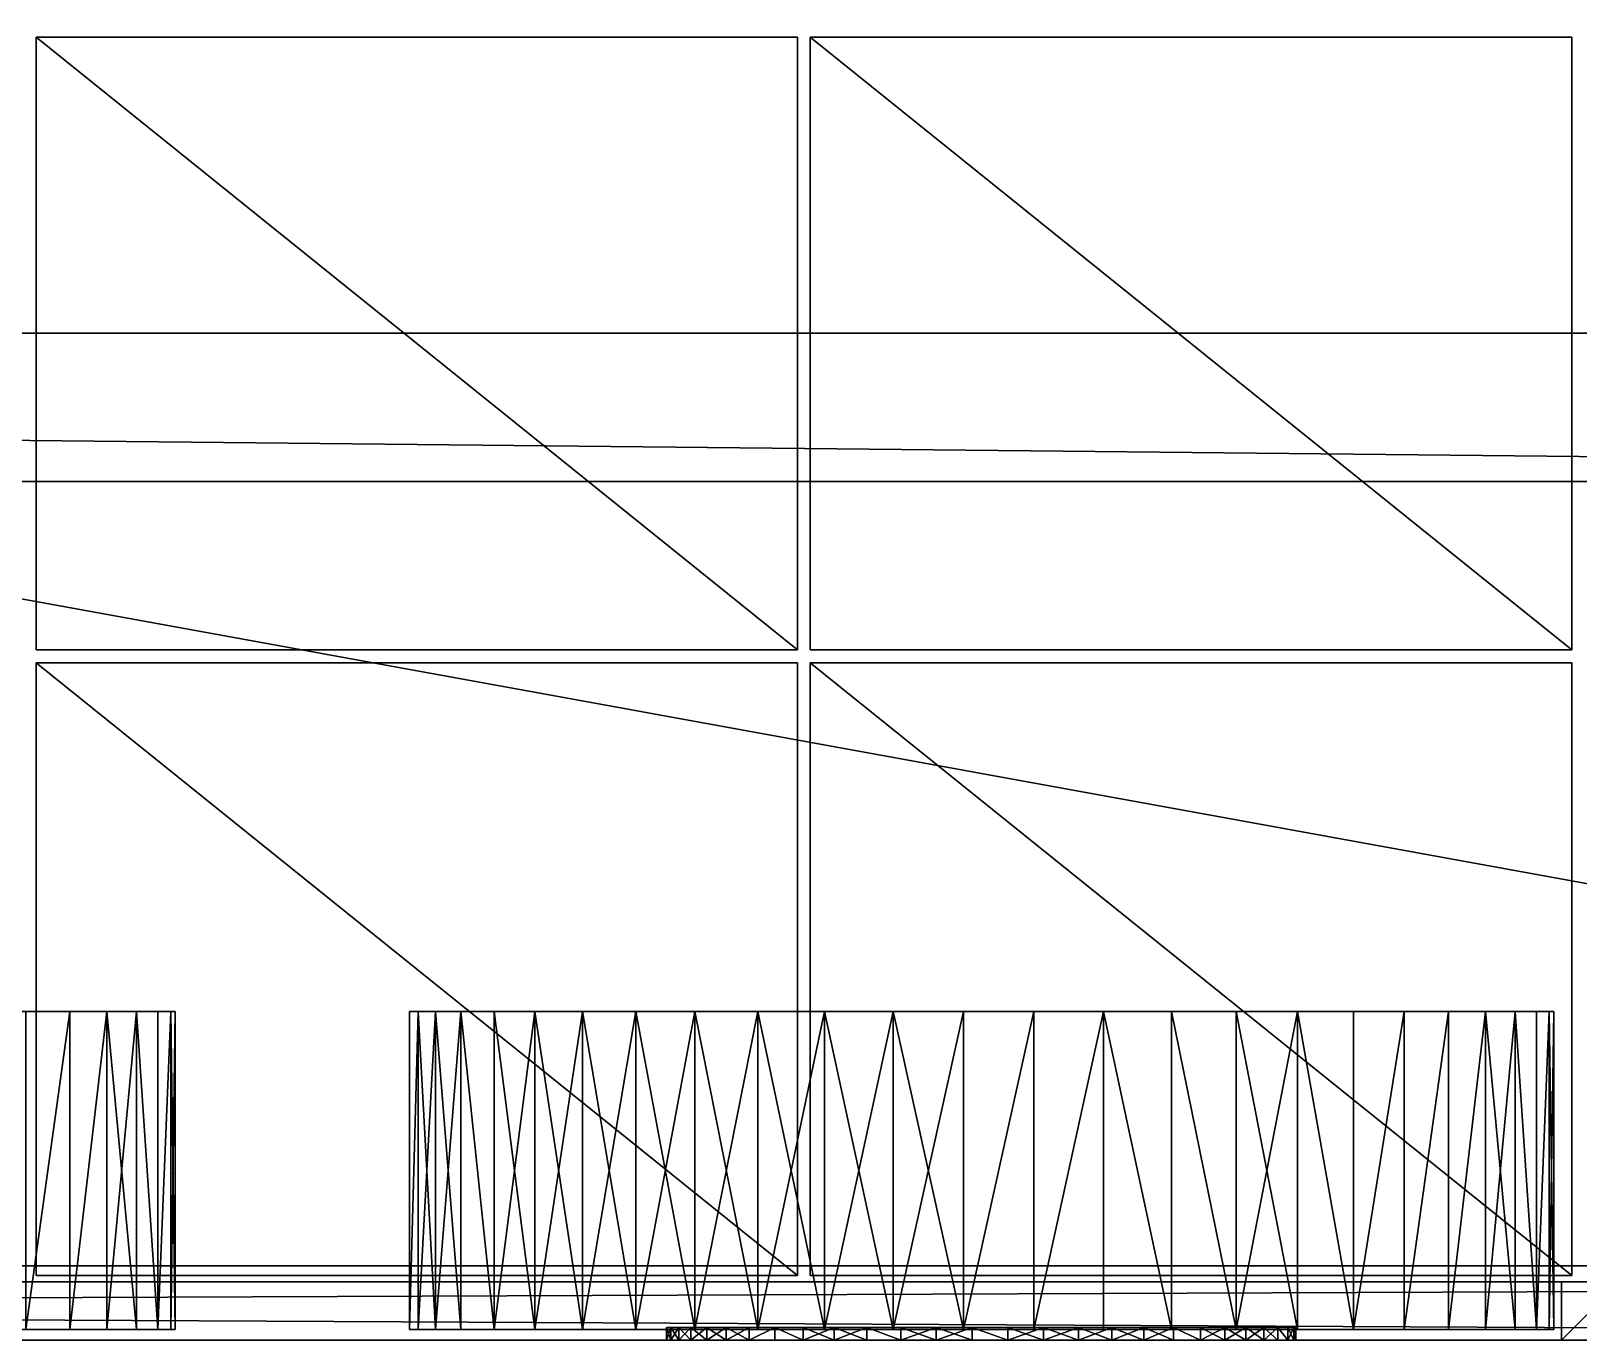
# Model space of a CAD drawing. Header units: millimetres. Extents: x -3100 to 14040, y -1280 to 1295.
# Drawn here: x 10204 to 11663, y -1280 to -45 of the extents above; entities that cross this region are included whole.
import ezdxf

# ---------------------------------------------------------------- set-up
doc = ezdxf.new("R2010")
doc.units = ezdxf.units.MM

msp = doc.modelspace()

# ---------------------------------------------------------------- linework, layer by layer
at = {"layer": 'CAD_75LAB'}
for points in [[(14040, -1280, 1160), (-40, -1280, 1160), (-40, 1280, 1160)], [(14040, 1280, 1160), (14040, -1280, 1160), (-40, 1280, 1160)], [(14040, -1280, 1250), (-40, 1280, 1250), (-40, -1280, 1250)], [(14040, 1280, 1250), (-40, 1280, 1250), (14040, -1280, 1250)], [(10209, -629, 2308), (10209, -51, 1253), (10209, -629, 1253)], [(10209, -629, 2308), (10209, -51, 2308), (10209, -51, 1253)], [(10209, -51, 2308), (10927, -51, 1253), (10209, -51, 1253)], [(10927, -51, 2308), (10927, -51, 1253), (10209, -51, 2308)], [(10927, -629, 1253), (10209, -629, 1253), (10209, -51, 1253)], [(10927, -51, 1253), (10927, -629, 1253), (10209, -51, 1253)], [(10927, -629, 2308), (10209, -51, 2308), (10209, -629, 2308)], [(10927, -51, 2308), (10209, -51, 2308), (10927, -629, 2308)], [(10209, -629, 3369), (10209, -51, 2314), (10209, -629, 2314)], [(10209, -629, 3369), (10209, -51, 3369), (10209, -51, 2314)], [(10209, -51, 3369), (10927, -51, 2314), (10209, -51, 2314)], [(10927, -51, 3369), (10927, -51, 2314), (10209, -51, 3369)], [(10927, -629, 2314), (10209, -629, 2314), (10209, -51, 2314)], [(10927, -51, 2314), (10927, -629, 2314), (10209, -51, 2314)], [(10927, -629, 3369), (10209, -51, 3369), (10209, -629, 3369)], [(10927, -51, 3369), (10209, -51, 3369), (10927, -629, 3369)], [(10927, -629, 2308), (10927, -629, 1253), (10927, -51, 1253)], [(10927, -629, 2308), (10927, -51, 1253), (10927, -51, 2308)], [(10927, -629, 3369), (10927, -629, 2314), (10927, -51, 2314)], [(10927, -629, 3369), (10927, -51, 2314), (10927, -51, 3369)], [(10939, -629, 2308), (10939, -51, 1253), (10939, -629, 1253)], [(10939, -629, 2308), (10939, -51, 2308), (10939, -51, 1253)], [(10939, -51, 2308), (11657, -51, 1253), (10939, -51, 1253)], [(11657, -51, 2308), (11657, -51, 1253), (10939, -51, 2308)], [(11657, -629, 1253), (10939, -629, 1253), (10939, -51, 1253)], [(11657, -51, 1253), (11657, -629, 1253), (10939, -51, 1253)], [(11657, -629, 2308), (10939, -51, 2308), (10939, -629, 2308)], [(11657, -51, 2308), (10939, -51, 2308), (11657, -629, 2308)], [(10939, -629, 3369), (10939, -51, 2314), (10939, -629, 2314)], [(10939, -629, 3369), (10939, -51, 3369), (10939, -51, 2314)], [(10939, -51, 3369), (11657, -51, 2314), (10939, -51, 2314)], [(11657, -51, 3369), (11657, -51, 2314), (10939, -51, 3369)], [(11657, -629, 2314), (10939, -629, 2314), (10939, -51, 2314)], [(11657, -51, 2314), (11657, -629, 2314), (10939, -51, 2314)], [(11657, -629, 3369), (10939, -51, 3369), (10939, -629, 3369)], [(11657, -51, 3369), (10939, -51, 3369), (11657, -629, 3369)], [(11657, -629, 2308), (11657, -629, 1253), (11657, -51, 1253)], [(11657, -629, 2308), (11657, -51, 1253), (11657, -51, 2308)], [(11657, -629, 3369), (11657, -629, 2314), (11657, -51, 2314)], [(11657, -629, 3369), (11657, -51, 2314), (11657, -51, 3369)], [(13960, -330, 1160), (13960, -330, 910), (300, -330, 910)], [(13960, -330, 1160), (300, -330, 910), (300, -330, 1160)], [(13960, -470, 910), (300, -470, 910), (300, -330, 910)], [(13960, -330, 910), (13960, -470, 910), (300, -330, 910)], [(13960, -470, 1160), (300, -330, 1160), (300, -470, 1160)], [(13960, -330, 1160), (300, -330, 1160), (13960, -470, 1160)], [(13960, -470, 1160), (300, -470, 910), (13960, -470, 910)], [(13960, -470, 1160), (300, -470, 1160), (300, -470, 910)], [(10209, -629, 2308), (10209, -629, 1253), (10927, -629, 1253)], [(10927, -629, 2308), (10209, -629, 2308), (10927, -629, 1253)], [(10209, -629, 3369), (10209, -629, 2314), (10927, -629, 2314)], [(10927, -629, 3369), (10209, -629, 3369), (10927, -629, 2314)], [(10209, -1219, 2308), (10209, -641, 1253), (10209, -1219, 1253)], [(10209, -1219, 2308), (10209, -641, 2308), (10209, -641, 1253)], [(10209, -641, 2308), (10927, -641, 1253), (10209, -641, 1253)], [(10927, -641, 2308), (10927, -641, 1253), (10209, -641, 2308)], [(10927, -1219, 1253), (10209, -1219, 1253), (10209, -641, 1253)], [(10927, -641, 1253), (10927, -1219, 1253), (10209, -641, 1253)], [(10927, -1219, 2308), (10209, -641, 2308), (10209, -1219, 2308)], [(10927, -641, 2308), (10209, -641, 2308), (10927, -1219, 2308)], [(10209, -1219, 3369), (10209, -641, 2314), (10209, -1219, 2314)], [(10209, -1219, 3369), (10209, -641, 3369), (10209, -641, 2314)], [(10209, -641, 3369), (10927, -641, 2314), (10209, -641, 2314)], [(10927, -641, 3369), (10927, -641, 2314), (10209, -641, 3369)], [(10927, -1219, 2314), (10209, -1219, 2314), (10209, -641, 2314)], [(10927, -641, 2314), (10927, -1219, 2314), (10209, -641, 2314)], [(10927, -1219, 3369), (10209, -641, 3369), (10209, -1219, 3369)], [(10927, -641, 3369), (10209, -641, 3369), (10927, -1219, 3369)], [(10927, -1219, 2308), (10927, -1219, 1253), (10927, -641, 1253)], [(10927, -1219, 2308), (10927, -641, 1253), (10927, -641, 2308)], [(10927, -1219, 3369), (10927, -1219, 2314), (10927, -641, 2314)], [(10927, -1219, 3369), (10927, -641, 2314), (10927, -641, 3369)], [(10939, -629, 2308), (10939, -629, 1253), (11657, -629, 1253)], [(11657, -629, 2308), (10939, -629, 2308), (11657, -629, 1253)], [(10939, -629, 3369), (10939, -629, 2314), (11657, -629, 2314)], [(11657, -629, 3369), (10939, -629, 3369), (11657, -629, 2314)], [(10939, -1219, 2308), (10939, -641, 1253), (10939, -1219, 1253)], [(10939, -1219, 2308), (10939, -641, 2308), (10939, -641, 1253)], [(10939, -641, 2308), (11657, -641, 1253), (10939, -641, 1253)], [(11657, -641, 2308), (11657, -641, 1253), (10939, -641, 2308)], [(11657, -1219, 1253), (10939, -1219, 1253), (10939, -641, 1253)], [(11657, -641, 1253), (11657, -1219, 1253), (10939, -641, 1253)], [(11657, -1219, 2308), (10939, -641, 2308), (10939, -1219, 2308)], [(11657, -641, 2308), (10939, -641, 2308), (11657, -1219, 2308)], [(10939, -1219, 3369), (10939, -641, 2314), (10939, -1219, 2314)], [(10939, -1219, 3369), (10939, -641, 3369), (10939, -641, 2314)], [(10939, -641, 3369), (11657, -641, 2314), (10939, -641, 2314)], [(11657, -641, 3369), (11657, -641, 2314), (10939, -641, 3369)], [(11657, -1219, 2314), (10939, -1219, 2314), (10939, -641, 2314)], [(11657, -641, 2314), (11657, -1219, 2314), (10939, -641, 2314)], [(11657, -1219, 3369), (10939, -641, 3369), (10939, -1219, 3369)], [(11657, -641, 3369), (10939, -641, 3369), (11657, -1219, 3369)], [(11657, -1219, 2308), (11657, -1219, 1253), (11657, -641, 1253)], [(11657, -1219, 2308), (11657, -641, 1253), (11657, -641, 2308)], [(11657, -1219, 3369), (11657, -1219, 2314), (11657, -641, 2314)], [(11657, -1219, 3369), (11657, -641, 2314), (11657, -641, 3369)], [(10335.91, -970, 606.36), (9424.09, -970, 152.33), (9849.83, -970, 1077.7)], [(10335.91, -970, 606.36), (9849.83, -970, 2.3), (9424.09, -970, 152.33)], [(10335.91, -970, 606.36), (10098.28, -970, 89.85), (9849.83, -970, 2.3)], [(10199.06, -970, 903.8), (10335.91, -970, 606.36), (9849.83, -970, 1077.7)], [(10335.91, -970, 606.36), (10151.33, -970, 129.92), (10098.28, -970, 89.85)], [(10240.75, -970, 228), (10199.06, -970, 176.2), (10151.33, -970, 129.92)], [(10335.91, -970, 606.36), (10240.75, -970, 228), (10151.33, -970, 129.92)], [(10199.06, -1270, 903.8), (10240.75, -1270, 852), (10240.75, -970, 852)], [(10199.06, -1270, 903.8), (10240.75, -970, 852), (10199.06, -970, 903.8)], [(10199.06, -1270, 176.2), (10199.06, -970, 176.2), (10240.75, -970, 228)], [(10240.75, -1270, 228), (10199.06, -1270, 176.2), (10240.75, -970, 228)], [(10199.06, -970, 903.8), (10303.54, -970, 735.07), (10335.91, -970, 606.36)], [(10199.06, -970, 903.8), (10240.75, -970, 852), (10303.54, -970, 735.07)], [(10240.75, -1270, 852), (10275.75, -1270, 795.47), (10275.75, -970, 795.47)], [(10240.75, -1270, 852), (10275.75, -970, 795.47), (10240.75, -970, 852)], [(10240.75, -1270, 228), (10240.75, -970, 228), (10275.75, -970, 284.53)], [(10275.75, -1270, 284.53), (10240.75, -1270, 228), (10275.75, -970, 284.53)], [(10335.91, -970, 606.36), (10275.75, -970, 284.53), (10240.75, -970, 228)], [(10240.75, -970, 852), (10275.75, -970, 795.47), (10303.54, -970, 735.07)], [(10275.75, -1270, 795.47), (10303.54, -1270, 735.07), (10303.54, -970, 735.07)], [(10275.75, -1270, 795.47), (10303.54, -970, 735.07), (10275.75, -970, 795.47)], [(10303.54, -1270, 344.93), (10275.75, -1270, 284.53), (10275.75, -970, 284.53)], [(10303.54, -1270, 344.93), (10275.75, -970, 284.53), (10303.54, -970, 344.93)], [(10323.69, -970, 408.29), (10303.54, -970, 344.93), (10275.75, -970, 284.53)], [(10340, -970, 540), (10323.69, -970, 408.29), (10275.75, -970, 284.53)], [(10335.91, -970, 606.36), (10340, -970, 540), (10275.75, -970, 284.53)], [(10323.69, -1270, 671.71), (10323.69, -970, 671.71), (10303.54, -970, 735.07)], [(10303.54, -1270, 735.07), (10323.69, -1270, 671.71), (10303.54, -970, 735.07)], [(10323.69, -1270, 408.29), (10303.54, -970, 344.93), (10323.69, -970, 408.29)], [(10323.69, -1270, 408.29), (10303.54, -1270, 344.93), (10303.54, -970, 344.93)], [(10303.54, -970, 735.07), (10323.69, -970, 671.71), (10335.91, -970, 606.36)], [(10323.69, -1270, 671.71), (10335.91, -1270, 606.36), (10335.91, -970, 606.36)], [(10323.69, -1270, 671.71), (10335.91, -970, 606.36), (10323.69, -970, 671.71)], [(10323.69, -1270, 408.29), (10323.69, -970, 408.29), (10335.91, -970, 473.64)], [(10335.91, -1270, 473.64), (10323.69, -1270, 408.29), (10335.91, -970, 473.64)], [(10340, -970, 540), (10335.91, -970, 473.64), (10323.69, -970, 408.29)], [(10340, -1270, 540), (10340, -970, 540), (10335.91, -970, 606.36)], [(10335.91, -1270, 606.36), (10340, -1270, 540), (10335.91, -970, 606.36)], [(10335.91, -1270, 473.64), (10335.91, -970, 473.64), (10340, -970, 540)], [(10340, -1270, 540), (10335.91, -1270, 473.64), (10340, -970, 540)], [(10561.02, -1270, 573.24), (10569.19, -1270, 639.22), (10569.19, -970, 639.22)], [(10561.02, -1270, 573.24), (10569.19, -970, 639.22), (10561.02, -970, 573.24)], [(10561.02, -1270, 506.76), (10561.02, -1270, 573.24), (10561.02, -970, 573.24)], [(10561.02, -1270, 506.76), (10561.02, -970, 573.24), (10561.02, -970, 506.76)], [(10561.02, -1270, 506.76), (10561.02, -970, 506.76), (10569.19, -970, 440.78)], [(10569.19, -1270, 440.78), (10561.02, -1270, 506.76), (10569.19, -970, 440.78)], [(10561.02, -970, 506.76), (10585.41, -970, 376.3), (10569.19, -970, 440.78)], [(10561.02, -970, 506.76), (10609.43, -970, 314.3), (10585.41, -970, 376.3)], [(10569.19, -970, 639.22), (10561.02, -970, 506.76), (10561.02, -970, 573.24)], [(10569.19, -970, 639.22), (10609.43, -970, 314.3), (10561.02, -970, 506.76)], [(10569.19, -1270, 639.22), (10585.41, -1270, 703.7), (10585.41, -970, 703.7)], [(10569.19, -1270, 639.22), (10585.41, -970, 703.7), (10569.19, -970, 639.22)], [(10585.41, -1270, 376.3), (10569.19, -1270, 440.78), (10569.19, -970, 440.78)], [(10585.41, -1270, 376.3), (10569.19, -970, 440.78), (10585.41, -970, 376.3)], [(10569.19, -970, 639.22), (10724.09, -970, 152.33), (10609.43, -970, 314.3)], [(10774.58, -970, 970.93), (10569.19, -970, 639.22), (10585.41, -970, 703.7)], [(11149.83, -970, 1077.7), (10569.19, -970, 639.22), (10774.58, -970, 970.93)], [(11149.83, -970, 1077.7), (10724.09, -970, 152.33), (10569.19, -970, 639.22)], [(10585.41, -1270, 703.7), (10609.43, -970, 765.7), (10585.41, -970, 703.7)], [(10585.41, -1270, 703.7), (10609.43, -1270, 765.7), (10609.43, -970, 765.7)], [(10609.43, -1270, 314.3), (10585.41, -1270, 376.3), (10585.41, -970, 376.3)], [(10609.43, -1270, 314.3), (10585.41, -970, 376.3), (10609.43, -970, 314.3)], [(10640.88, -970, 824.27), (10585.41, -970, 703.7), (10609.43, -970, 765.7)], [(10774.58, -970, 970.93), (10585.41, -970, 703.7), (10640.88, -970, 824.27)], [(10640.88, -1270, 824.27), (10640.88, -970, 824.27), (10609.43, -970, 765.7)], [(10609.43, -1270, 765.7), (10640.88, -1270, 824.27), (10609.43, -970, 765.7)], [(10640.88, -1270, 255.73), (10609.43, -1270, 314.3), (10609.43, -970, 314.3)], [(10640.88, -1270, 255.73), (10609.43, -970, 314.3), (10640.88, -970, 255.73)], [(10609.43, -970, 314.3), (10724.09, -970, 152.33), (10640.88, -970, 255.73)], [(10640.88, -1270, 824.27), (10679.3, -970, 878.54), (10640.88, -970, 824.27)], [(10640.88, -1270, 824.27), (10679.3, -1270, 878.54), (10679.3, -970, 878.54)], [(10679.3, -1270, 201.46), (10640.88, -1270, 255.73), (10640.88, -970, 255.73)], [(10679.3, -1270, 201.46), (10640.88, -970, 255.73), (10679.3, -970, 201.46)], [(10640.88, -970, 255.73), (10724.09, -970, 152.33), (10679.3, -970, 201.46)], [(10774.58, -970, 970.93), (10640.88, -970, 824.27), (10679.3, -970, 878.54)], [(10679.3, -1270, 878.54), (10724.09, -970, 927.67), (10679.3, -970, 878.54)], [(10679.3, -1270, 878.54), (10724.09, -1270, 927.67), (10724.09, -970, 927.67)], [(10724.09, -1270, 152.33), (10679.3, -1270, 201.46), (10679.3, -970, 201.46)], [(10724.09, -1270, 152.33), (10679.3, -970, 201.46), (10724.09, -970, 152.33)], [(10774.58, -970, 970.93), (10679.3, -970, 878.54), (10724.09, -970, 927.67)], [(10724.09, -1270, 927.67), (10774.58, -970, 970.93), (10724.09, -970, 927.67)], [(10724.09, -1270, 927.67), (10774.58, -1270, 970.93), (10774.58, -970, 970.93)], [(10774.58, -1270, 109.07), (10724.09, -1270, 152.33), (10724.09, -970, 152.33)], [(10774.58, -1270, 109.07), (10724.09, -970, 152.33), (10774.58, -970, 109.07)], [(10830, -970, 72.35), (10774.58, -970, 109.07), (10724.09, -970, 152.33)], [(10889.52, -970, 42.71), (10830, -970, 72.35), (10724.09, -970, 152.33)], [(11149.83, -970, 2.3), (10889.52, -970, 42.71), (10724.09, -970, 152.33)], [(11635.91, -970, 606.36), (10724.09, -970, 152.33), (11149.83, -970, 1077.7)], [(11635.91, -970, 606.36), (11149.83, -970, 2.3), (10724.09, -970, 152.33)], [(10774.58, -1270, 970.93), (10830, -970, 1007.65), (10774.58, -970, 970.93)], [(10774.58, -1270, 970.93), (10830, -1270, 1007.65), (10830, -970, 1007.65)], [(10830, -1270, 72.35), (10774.58, -1270, 109.07), (10774.58, -970, 109.07)], [(10830, -1270, 72.35), (10774.58, -970, 109.07), (10830, -970, 72.35)], [(11149.83, -970, 1077.7), (10774.58, -970, 970.93), (10830, -970, 1007.65)], [(10830, -1270, 1007.65), (10889.52, -970, 1037.29), (10830, -970, 1007.65)], [(10830, -1270, 1007.65), (10889.52, -1270, 1037.29), (10889.52, -970, 1037.29)], [(10889.52, -1270, 42.71), (10830, -1270, 72.35), (10830, -970, 72.35)], [(10889.52, -1270, 42.71), (10830, -970, 72.35), (10889.52, -970, 42.71)], [(10952.22, -970, 1059.39), (10830, -970, 1007.65), (10889.52, -970, 1037.29)], [(11149.83, -970, 1077.7), (10830, -970, 1007.65), (10952.22, -970, 1059.39)], [(10952.22, -1270, 1059.39), (10952.22, -970, 1059.39), (10889.52, -970, 1037.29)], [(10889.52, -1270, 1037.29), (10952.22, -1270, 1059.39), (10889.52, -970, 1037.29)], [(10889.52, -1270, 42.71), (10889.52, -970, 42.71), (10952.22, -970, 20.61)], [(10952.22, -1270, 20.61), (10889.52, -1270, 42.71), (10952.22, -970, 20.61)], [(11149.83, -970, 2.3), (10952.22, -970, 20.61), (10889.52, -970, 42.71)], [(10952.22, -1270, 1059.39), (11017.17, -970, 1073.61), (10952.22, -970, 1059.39)], [(10952.22, -1270, 1059.39), (11017.17, -1270, 1073.61), (11017.17, -970, 1073.61)], [(11017.17, -1270, 6.39), (10952.22, -1270, 20.61), (10952.22, -970, 20.61)], [(11017.17, -1270, 6.39), (10952.22, -970, 20.61), (11017.17, -970, 6.39)], [(11149.83, -970, 2.3), (11017.17, -970, 6.39), (10952.22, -970, 20.61)], [(11083.37, -970, 1079.74), (10952.22, -970, 1059.39), (11017.17, -970, 1073.61)], [(11149.83, -970, 1077.7), (10952.22, -970, 1059.39), (11083.37, -970, 1079.74)], [(11017.17, -1270, 1073.61), (11083.37, -1270, 1079.74), (11083.37, -970, 1079.74)], [(11017.17, -1270, 1073.61), (11083.37, -970, 1079.74), (11017.17, -970, 1073.61)], [(11083.37, -1270, 0.26), (11017.17, -1270, 6.39), (11017.17, -970, 6.39)], [(11083.37, -1270, 0.26), (11017.17, -970, 6.39), (11083.37, -970, 0.26)], [(11149.83, -970, 2.3), (11083.37, -970, 0.26), (11017.17, -970, 6.39)], [(11083.37, -1270, 1079.74), (11149.83, -1270, 1077.7), (11149.83, -970, 1077.7)], [(11083.37, -1270, 1079.74), (11149.83, -970, 1077.7), (11083.37, -970, 1079.74)], [(11083.37, -1270, 0.26), (11083.37, -970, 0.26), (11149.83, -970, 2.3)], [(11149.83, -1270, 2.3), (11083.37, -1270, 0.26), (11149.83, -970, 2.3)], [(11149.83, -1270, 1077.7), (11215.52, -1270, 1067.5), (11215.52, -970, 1067.5)], [(11149.83, -1270, 1077.7), (11215.52, -970, 1067.5), (11149.83, -970, 1077.7)], [(11149.83, -1270, 2.3), (11149.83, -970, 2.3), (11215.52, -970, 12.5)], [(11215.52, -1270, 12.5), (11149.83, -1270, 2.3), (11215.52, -970, 12.5)], [(11398.28, -970, 89.85), (11215.52, -970, 12.5), (11149.83, -970, 2.3)], [(11635.91, -970, 606.36), (11398.28, -970, 89.85), (11149.83, -970, 2.3)], [(11340.7, -970, 1023.39), (11149.83, -970, 1077.7), (11215.52, -970, 1067.5)], [(11398.28, -970, 990.15), (11149.83, -970, 1077.7), (11340.7, -970, 1023.39)], [(11499.06, -970, 903.8), (11149.83, -970, 1077.7), (11398.28, -970, 990.15)], [(11499.06, -970, 903.8), (11635.91, -970, 606.36), (11149.83, -970, 1077.7)], [(11279.47, -1270, 1049.3), (11279.47, -970, 1049.3), (11215.52, -970, 1067.5)], [(11215.52, -1270, 1067.5), (11279.47, -1270, 1049.3), (11215.52, -970, 1067.5)], [(11279.47, -1270, 30.7), (11215.52, -1270, 12.5), (11215.52, -970, 12.5)], [(11279.47, -1270, 30.7), (11215.52, -970, 12.5), (11279.47, -970, 30.7)], [(11398.28, -970, 89.85), (11279.47, -970, 30.7), (11215.52, -970, 12.5)], [(11340.7, -970, 1023.39), (11215.52, -970, 1067.5), (11279.47, -970, 1049.3)], [(11340.7, -1270, 1023.39), (11340.7, -970, 1023.39), (11279.47, -970, 1049.3)], [(11279.47, -1270, 1049.3), (11340.7, -1270, 1023.39), (11279.47, -970, 1049.3)], [(11340.7, -1270, 56.61), (11279.47, -1270, 30.7), (11279.47, -970, 30.7)], [(11340.7, -1270, 56.61), (11279.47, -970, 30.7), (11340.7, -970, 56.61)], [(11398.28, -970, 89.85), (11340.7, -970, 56.61), (11279.47, -970, 30.7)], [(11340.7, -1270, 1023.39), (11398.28, -1270, 990.15), (11398.28, -970, 990.15)], [(11340.7, -1270, 1023.39), (11398.28, -970, 990.15), (11340.7, -970, 1023.39)], [(11398.28, -1270, 89.85), (11340.7, -1270, 56.61), (11340.7, -970, 56.61)], [(11398.28, -1270, 89.85), (11340.7, -970, 56.61), (11398.28, -970, 89.85)], [(11451.33, -1270, 950.08), (11451.33, -970, 950.08), (11398.28, -970, 990.15)], [(11398.28, -1270, 990.15), (11451.33, -1270, 950.08), (11398.28, -970, 990.15)], [(11451.33, -1270, 129.92), (11398.28, -1270, 89.85), (11398.28, -970, 89.85)], [(11451.33, -1270, 129.92), (11398.28, -970, 89.85), (11451.33, -970, 129.92)], [(11635.91, -970, 606.36), (11451.33, -970, 129.92), (11398.28, -970, 89.85)], [(11499.06, -970, 903.8), (11398.28, -970, 990.15), (11451.33, -970, 950.08)], [(11451.33, -1270, 950.08), (11499.06, -1270, 903.8), (11499.06, -970, 903.8)], [(11451.33, -1270, 950.08), (11499.06, -970, 903.8), (11451.33, -970, 950.08)], [(11451.33, -1270, 129.92), (11451.33, -970, 129.92), (11499.06, -970, 176.2)], [(11499.06, -1270, 176.2), (11451.33, -1270, 129.92), (11499.06, -970, 176.2)], [(11540.75, -970, 228), (11499.06, -970, 176.2), (11451.33, -970, 129.92)], [(11635.91, -970, 606.36), (11540.75, -970, 228), (11451.33, -970, 129.92)], [(11499.06, -1270, 903.8), (11540.75, -1270, 852), (11540.75, -970, 852)], [(11499.06, -1270, 903.8), (11540.75, -970, 852), (11499.06, -970, 903.8)], [(11499.06, -1270, 176.2), (11499.06, -970, 176.2), (11540.75, -970, 228)], [(11540.75, -1270, 228), (11499.06, -1270, 176.2), (11540.75, -970, 228)], [(11499.06, -970, 903.8), (11603.54, -970, 735.07), (11635.91, -970, 606.36)], [(11499.06, -970, 903.8), (11540.75, -970, 852), (11603.54, -970, 735.07)], [(11540.75, -1270, 852), (11575.75, -1270, 795.47), (11575.75, -970, 795.47)], [(11540.75, -1270, 852), (11575.75, -970, 795.47), (11540.75, -970, 852)], [(11540.75, -1270, 228), (11540.75, -970, 228), (11575.75, -970, 284.53)], [(11575.75, -1270, 284.53), (11540.75, -1270, 228), (11575.75, -970, 284.53)], [(11635.91, -970, 606.36), (11575.75, -970, 284.53), (11540.75, -970, 228)], [(11540.75, -970, 852), (11575.75, -970, 795.47), (11603.54, -970, 735.07)], [(11575.75, -1270, 795.47), (11603.54, -1270, 735.07), (11603.54, -970, 735.07)], [(11575.75, -1270, 795.47), (11603.54, -970, 735.07), (11575.75, -970, 795.47)], [(11603.54, -1270, 344.93), (11575.75, -1270, 284.53), (11575.75, -970, 284.53)], [(11603.54, -1270, 344.93), (11575.75, -970, 284.53), (11603.54, -970, 344.93)], [(11623.69, -970, 408.29), (11603.54, -970, 344.93), (11575.75, -970, 284.53)], [(11640, -970, 540), (11623.69, -970, 408.29), (11575.75, -970, 284.53)], [(11635.91, -970, 606.36), (11640, -970, 540), (11575.75, -970, 284.53)], [(11623.69, -1270, 671.71), (11623.69, -970, 671.71), (11603.54, -970, 735.07)], [(11603.54, -1270, 735.07), (11623.69, -1270, 671.71), (11603.54, -970, 735.07)], [(11623.69, -1270, 408.29), (11603.54, -970, 344.93), (11623.69, -970, 408.29)], [(11623.69, -1270, 408.29), (11603.54, -1270, 344.93), (11603.54, -970, 344.93)], [(11603.54, -970, 735.07), (11623.69, -970, 671.71), (11635.91, -970, 606.36)], [(11623.69, -1270, 671.71), (11635.91, -1270, 606.36), (11635.91, -970, 606.36)], [(11623.69, -1270, 671.71), (11635.91, -970, 606.36), (11623.69, -970, 671.71)], [(11623.69, -1270, 408.29), (11623.69, -970, 408.29), (11635.91, -970, 473.64)], [(11635.91, -1270, 473.64), (11623.69, -1270, 408.29), (11635.91, -970, 473.64)], [(11640, -970, 540), (11635.91, -970, 473.64), (11623.69, -970, 408.29)], [(11640, -1270, 540), (11640, -970, 540), (11635.91, -970, 606.36)], [(11635.91, -1270, 606.36), (11640, -1270, 540), (11635.91, -970, 606.36)], [(11635.91, -1270, 473.64), (11635.91, -970, 473.64), (11640, -970, 540)], [(11640, -1270, 540), (11635.91, -1270, 473.64), (11640, -970, 540)], [(14040, -1210, 1250), (-40, -1210, 1250), (-40, -1210, 1320)], [(14040, -1210, 1320), (14040, -1210, 1250), (-40, -1210, 1320)], [(14040, -1280, 1250), (-40, -1280, 1250), (-40, -1210, 1250)], [(14040, -1210, 1250), (14040, -1280, 1250), (-40, -1210, 1250)], [(14040, -1280, 1320), (-40, -1210, 1320), (-40, -1280, 1320)], [(14040, -1210, 1320), (-40, -1210, 1320), (14040, -1280, 1320)], [(14040, -1225, 3995), (14040, -1225, 3940), (-40, -1225, 3940)], [(14040, -1225, 3995), (-40, -1225, 3940), (-40, -1225, 3995)], [(14040, -1225, 3940), (-40, -1280, 3940), (-40, -1225, 3940)], [(14040, -1225, 3940), (14040, -1280, 3940), (-40, -1280, 3940)], [(14040, -1225, 3995), (-40, -1225, 3995), (-40, -1280, 3995)], [(14040, -1225, 3995), (-40, -1280, 3995), (14040, -1280, 3995)], [(10209, -1219, 2308), (10209, -1219, 1253), (10927, -1219, 1253)], [(10927, -1219, 2308), (10209, -1219, 2308), (10927, -1219, 1253)], [(10209, -1219, 3369), (10209, -1219, 2314), (10927, -1219, 2314)], [(10927, -1219, 3369), (10209, -1219, 3369), (10927, -1219, 2314)], [(10939, -1219, 2308), (10939, -1219, 1253), (11657, -1219, 1253)], [(11657, -1219, 2308), (10939, -1219, 2308), (11657, -1219, 1253)], [(10939, -1219, 3369), (10939, -1219, 2314), (11657, -1219, 2314)], [(11657, -1219, 3369), (10939, -1219, 3369), (11657, -1219, 2314)], [(11647.5, -1225, 3940), (11647.5, -1225, 1250), (11647.5, -1280, 1250)], [(11647.5, -1280, 3940), (11647.5, -1225, 3940), (11647.5, -1280, 1250)], [(11647.5, -1225, 3940), (11702.5, -1225, 1250), (11647.5, -1225, 1250)], [(11702.5, -1225, 3940), (11702.5, -1225, 1250), (11647.5, -1225, 3940)], [(11702.5, -1225, 1250), (11647.5, -1280, 1250), (11647.5, -1225, 1250)], [(11702.5, -1225, 1250), (11702.5, -1280, 1250), (11647.5, -1280, 1250)], [(11702.5, -1225, 3940), (11647.5, -1225, 3940), (11647.5, -1280, 3940)], [(11702.5, -1225, 3940), (11647.5, -1280, 3940), (11702.5, -1280, 3940)], [(10803.48, -1280, 556.96), (10807.35, -1280, 590.65), (10807.35, -1268, 590.65)], [(10803.48, -1280, 556.96), (10807.35, -1268, 590.65), (10803.48, -1268, 556.96)], [(10803.48, -1280, 556.96), (10803.48, -1268, 556.96), (10803.48, -1268, 523.04)], [(10803.48, -1280, 523.04), (10803.48, -1280, 556.96), (10803.48, -1268, 523.04)], [(10807.35, -1280, 489.35), (10803.48, -1280, 523.04), (10803.48, -1268, 523.04)], [(10807.35, -1280, 489.35), (10803.48, -1268, 523.04), (10807.35, -1268, 489.35)], [(10803.48, -1268, 556.96), (10807.35, -1268, 489.35), (10803.48, -1268, 523.04)], [(10803.48, -1268, 556.96), (10815.03, -1268, 456.33), (10807.35, -1268, 489.35)], [(10803.48, -1268, 556.96), (10826.43, -1268, 424.39), (10815.03, -1268, 456.33)], [(10815.03, -1268, 623.67), (10803.48, -1268, 556.96), (10807.35, -1268, 590.65)], [(10881.19, -1268, 740.82), (10803.48, -1268, 556.96), (10815.03, -1268, 623.67)], [(10961.4, -1268, 802.68), (10803.48, -1268, 556.96), (10881.19, -1268, 740.82)], [(10961.4, -1268, 802.68), (10826.43, -1268, 424.39), (10803.48, -1268, 556.96)], [(10807.35, -1280, 590.65), (10815.03, -1280, 623.67), (10815.03, -1268, 623.67)], [(10807.35, -1280, 590.65), (10815.03, -1268, 623.67), (10807.35, -1268, 590.65)], [(10815.03, -1280, 456.33), (10807.35, -1280, 489.35), (10807.35, -1268, 489.35)], [(10815.03, -1280, 456.33), (10807.35, -1268, 489.35), (10815.03, -1268, 456.33)], [(10815.03, -1280, 623.67), (10826.43, -1280, 655.61), (10826.43, -1268, 655.61)], [(10815.03, -1280, 623.67), (10826.43, -1268, 655.61), (10815.03, -1268, 623.67)], [(10826.43, -1280, 424.39), (10815.03, -1280, 456.33), (10815.03, -1268, 456.33)], [(10826.43, -1280, 424.39), (10815.03, -1268, 456.33), (10826.43, -1268, 424.39)], [(10859.72, -1268, 714.57), (10815.03, -1268, 623.67), (10826.43, -1268, 655.61)], [(10881.19, -1268, 740.82), (10815.03, -1268, 623.67), (10859.72, -1268, 714.57)], [(10826.43, -1280, 655.61), (10841.39, -1280, 686.04), (10841.39, -1268, 686.04)], [(10826.43, -1280, 655.61), (10841.39, -1268, 686.04), (10826.43, -1268, 655.61)], [(10841.39, -1280, 393.96), (10826.43, -1280, 424.39), (10826.43, -1268, 424.39)], [(10841.39, -1280, 393.96), (10826.43, -1268, 424.39), (10841.39, -1268, 393.96)], [(10826.43, -1268, 424.39), (10859.72, -1268, 365.43), (10841.39, -1268, 393.96)], [(10826.43, -1268, 424.39), (10881.19, -1268, 339.18), (10859.72, -1268, 365.43)], [(10859.72, -1268, 714.57), (10826.43, -1268, 655.61), (10841.39, -1268, 686.04)], [(10961.4, -1268, 802.68), (10881.19, -1268, 339.18), (10826.43, -1268, 424.39)], [(10859.72, -1280, 714.57), (10859.72, -1268, 714.57), (10841.39, -1268, 686.04)], [(10841.39, -1280, 686.04), (10859.72, -1280, 714.57), (10841.39, -1268, 686.04)], [(10841.39, -1280, 393.96), (10841.39, -1268, 393.96), (10859.72, -1268, 365.43)], [(10859.72, -1280, 365.43), (10841.39, -1280, 393.96), (10859.72, -1268, 365.43)], [(10859.72, -1280, 714.57), (10881.19, -1280, 740.82), (10881.19, -1268, 740.82)], [(10859.72, -1280, 714.57), (10881.19, -1268, 740.82), (10859.72, -1268, 714.57)], [(10881.19, -1280, 339.18), (10859.72, -1280, 365.43), (10859.72, -1268, 365.43)], [(10881.19, -1280, 339.18), (10859.72, -1268, 365.43), (10881.19, -1268, 339.18)], [(10881.19, -1280, 740.82), (10905.51, -1268, 764.46), (10881.19, -1268, 740.82)], [(10881.19, -1280, 740.82), (10905.51, -1280, 764.46), (10905.51, -1268, 764.46)], [(10881.19, -1280, 339.18), (10881.19, -1268, 339.18), (10905.51, -1268, 315.54)], [(10905.51, -1280, 315.54), (10881.19, -1280, 339.18), (10905.51, -1268, 315.54)], [(10932.36, -1268, 294.83), (10905.51, -1268, 315.54), (10881.19, -1268, 339.18)], [(10961.4, -1268, 277.32), (10932.36, -1268, 294.83), (10881.19, -1268, 339.18)], [(10961.4, -1268, 802.68), (10881.19, -1268, 740.82), (10905.51, -1268, 764.46)], [(10961.4, -1268, 802.68), (10961.4, -1268, 277.32), (10881.19, -1268, 339.18)], [(10932.36, -1280, 785.17), (10932.36, -1268, 785.17), (10905.51, -1268, 764.46)], [(10905.51, -1280, 764.46), (10932.36, -1280, 785.17), (10905.51, -1268, 764.46)], [(10932.36, -1280, 294.83), (10905.51, -1280, 315.54), (10905.51, -1268, 315.54)], [(10932.36, -1280, 294.83), (10905.51, -1268, 315.54), (10932.36, -1268, 294.83)], [(10961.4, -1268, 802.68), (10905.51, -1268, 764.46), (10932.36, -1268, 785.17)], [(10961.4, -1280, 802.68), (10961.4, -1268, 802.68), (10932.36, -1268, 785.17)], [(10932.36, -1280, 785.17), (10961.4, -1280, 802.68), (10932.36, -1268, 785.17)], [(10932.36, -1280, 294.83), (10932.36, -1268, 294.83), (10961.4, -1268, 277.32)], [(10961.4, -1280, 277.32), (10932.36, -1280, 294.83), (10961.4, -1268, 277.32)], [(10961.4, -1280, 802.68), (10992.25, -1268, 816.76), (10961.4, -1268, 802.68)], [(10961.4, -1280, 802.68), (10992.25, -1280, 816.76), (10992.25, -1268, 816.76)], [(10992.25, -1280, 263.24), (10961.4, -1280, 277.32), (10961.4, -1268, 277.32)], [(10992.25, -1280, 263.24), (10961.4, -1268, 277.32), (10992.25, -1268, 263.24)], [(11024.5, -1268, 827.24), (10961.4, -1268, 277.32), (10961.4, -1268, 802.68)], [(11024.5, -1268, 827.24), (10961.4, -1268, 802.68), (10992.25, -1268, 816.76)], [(11024.5, -1268, 827.24), (10992.25, -1268, 263.24), (10961.4, -1268, 277.32)], [(11024.5, -1280, 827.24), (11024.5, -1268, 827.24), (10992.25, -1268, 816.76)], [(10992.25, -1280, 816.76), (11024.5, -1280, 827.24), (10992.25, -1268, 816.76)], [(11024.5, -1280, 252.76), (10992.25, -1280, 263.24), (10992.25, -1268, 263.24)], [(11024.5, -1280, 252.76), (10992.25, -1268, 263.24), (11024.5, -1268, 252.76)], [(11091.52, -1268, 243.12), (11024.5, -1268, 252.76), (10992.25, -1268, 263.24)], [(11158.98, -1268, 248.92), (11091.52, -1268, 243.12), (10992.25, -1268, 263.24)], [(11223.38, -1268, 269.84), (11158.98, -1268, 248.92), (10992.25, -1268, 263.24)], [(11281.36, -1268, 304.81), (11223.38, -1268, 269.84), (10992.25, -1268, 263.24)], [(11223.38, -1268, 810.16), (10992.25, -1268, 263.24), (11024.5, -1268, 827.24)], [(11223.38, -1268, 810.16), (11281.36, -1268, 304.81), (10992.25, -1268, 263.24)], [(11057.73, -1280, 833.98), (11057.73, -1268, 833.98), (11024.5, -1268, 827.24)], [(11024.5, -1280, 827.24), (11057.73, -1280, 833.98), (11024.5, -1268, 827.24)], [(11024.5, -1280, 252.76), (11024.5, -1268, 252.76), (11057.73, -1268, 246.02)], [(11057.73, -1280, 246.02), (11024.5, -1280, 252.76), (11057.73, -1268, 246.02)], [(11091.52, -1268, 243.12), (11057.73, -1268, 246.02), (11024.5, -1268, 252.76)], [(11125.42, -1268, 835.91), (11024.5, -1268, 827.24), (11057.73, -1268, 833.98)], [(11158.98, -1268, 831.08), (11024.5, -1268, 827.24), (11125.42, -1268, 835.91)], [(11223.38, -1268, 810.16), (11024.5, -1268, 827.24), (11158.98, -1268, 831.08)], [(11091.52, -1280, 836.88), (11091.52, -1268, 836.88), (11057.73, -1268, 833.98)], [(11057.73, -1280, 833.98), (11091.52, -1280, 836.88), (11057.73, -1268, 833.98)], [(11057.73, -1280, 246.02), (11057.73, -1268, 246.02), (11091.52, -1268, 243.12)], [(11091.52, -1280, 243.12), (11057.73, -1280, 246.02), (11091.52, -1268, 243.12)], [(11125.42, -1268, 835.91), (11057.73, -1268, 833.98), (11091.52, -1268, 836.88)], [(11125.42, -1280, 835.91), (11125.42, -1268, 835.91), (11091.52, -1268, 836.88)], [(11091.52, -1280, 836.88), (11125.42, -1280, 835.91), (11091.52, -1268, 836.88)], [(11125.42, -1280, 244.09), (11091.52, -1280, 243.12), (11091.52, -1268, 243.12)], [(11125.42, -1280, 244.09), (11091.52, -1268, 243.12), (11125.42, -1268, 244.09)], [(11158.98, -1268, 248.92), (11125.42, -1268, 244.09), (11091.52, -1268, 243.12)], [(11125.42, -1280, 835.91), (11158.98, -1268, 831.08), (11125.42, -1268, 835.91)], [(11125.42, -1280, 835.91), (11158.98, -1280, 831.08), (11158.98, -1268, 831.08)], [(11158.98, -1280, 248.92), (11125.42, -1280, 244.09), (11125.42, -1268, 244.09)], [(11158.98, -1280, 248.92), (11125.42, -1268, 244.09), (11158.98, -1268, 248.92)], [(11158.98, -1280, 831.08), (11191.78, -1280, 822.46), (11191.78, -1268, 822.46)], [(11158.98, -1280, 831.08), (11191.78, -1268, 822.46), (11158.98, -1268, 831.08)], [(11191.78, -1280, 257.54), (11158.98, -1280, 248.92), (11158.98, -1268, 248.92)], [(11191.78, -1280, 257.54), (11158.98, -1268, 248.92), (11191.78, -1268, 257.54)], [(11223.38, -1268, 269.84), (11191.78, -1268, 257.54), (11158.98, -1268, 248.92)], [(11223.38, -1268, 810.16), (11158.98, -1268, 831.08), (11191.78, -1268, 822.46)], [(11191.78, -1280, 822.46), (11223.38, -1280, 810.16), (11223.38, -1268, 810.16)], [(11191.78, -1280, 822.46), (11223.38, -1268, 810.16), (11191.78, -1268, 822.46)], [(11223.38, -1280, 269.84), (11191.78, -1268, 257.54), (11223.38, -1268, 269.84)], [(11223.38, -1280, 269.84), (11191.78, -1280, 257.54), (11191.78, -1268, 257.54)], [(11223.38, -1280, 810.16), (11253.37, -1280, 794.34), (11253.37, -1268, 794.34)], [(11223.38, -1280, 810.16), (11253.37, -1268, 794.34), (11223.38, -1268, 810.16)], [(11253.37, -1280, 285.66), (11223.38, -1268, 269.84), (11253.37, -1268, 285.66)], [(11253.37, -1280, 285.66), (11223.38, -1280, 269.84), (11223.38, -1268, 269.84)], [(11281.36, -1268, 304.81), (11253.37, -1268, 285.66), (11223.38, -1268, 269.84)], [(11223.38, -1268, 810.16), (11389.28, -1268, 607.27), (11281.36, -1268, 304.81)], [(11253.37, -1268, 794.34), (11389.28, -1268, 607.27), (11223.38, -1268, 810.16)], [(11253.37, -1280, 794.34), (11281.36, -1280, 775.19), (11281.36, -1268, 775.19)], [(11253.37, -1280, 794.34), (11281.36, -1268, 775.19), (11253.37, -1268, 794.34)], [(11281.36, -1280, 304.81), (11253.37, -1280, 285.66), (11253.37, -1268, 285.66)], [(11281.36, -1280, 304.81), (11253.37, -1268, 285.66), (11281.36, -1268, 304.81)], [(11349.85, -1268, 700.57), (11389.28, -1268, 607.27), (11253.37, -1268, 794.34)], [(11306.99, -1268, 752.99), (11253.37, -1268, 794.34), (11281.36, -1268, 775.19)], [(11306.99, -1268, 752.99), (11349.85, -1268, 700.57), (11253.37, -1268, 794.34)], [(11306.99, -1280, 752.99), (11306.99, -1268, 752.99), (11281.36, -1268, 775.19)], [(11281.36, -1280, 775.19), (11306.99, -1280, 752.99), (11281.36, -1268, 775.19)], [(11306.99, -1280, 327.01), (11281.36, -1280, 304.81), (11281.36, -1268, 304.81)], [(11306.99, -1280, 327.01), (11281.36, -1268, 304.81), (11306.99, -1268, 327.01)], [(11389.28, -1268, 472.73), (11306.99, -1268, 327.01), (11281.36, -1268, 304.81)], [(11389.28, -1268, 607.27), (11389.28, -1268, 472.73), (11281.36, -1268, 304.81)], [(11329.92, -1280, 728), (11329.92, -1268, 728), (11306.99, -1268, 752.99)], [(11306.99, -1280, 752.99), (11329.92, -1280, 728), (11306.99, -1268, 752.99)], [(11306.99, -1280, 327.01), (11306.99, -1268, 327.01), (11329.92, -1268, 352)], [(11329.92, -1280, 352), (11306.99, -1280, 327.01), (11329.92, -1268, 352)], [(11349.85, -1268, 379.43), (11329.92, -1268, 352), (11306.99, -1268, 327.01)], [(11366.53, -1268, 408.96), (11349.85, -1268, 379.43), (11306.99, -1268, 327.01)], [(11379.73, -1268, 440.19), (11366.53, -1268, 408.96), (11306.99, -1268, 327.01)], [(11389.28, -1268, 472.73), (11379.73, -1268, 440.19), (11306.99, -1268, 327.01)], [(11306.99, -1268, 752.99), (11329.92, -1268, 728), (11349.85, -1268, 700.57)], [(11329.92, -1280, 728), (11349.85, -1280, 700.57), (11349.85, -1268, 700.57)], [(11329.92, -1280, 728), (11349.85, -1268, 700.57), (11329.92, -1268, 728)], [(11349.85, -1280, 379.43), (11329.92, -1268, 352), (11349.85, -1268, 379.43)], [(11349.85, -1280, 379.43), (11329.92, -1280, 352), (11329.92, -1268, 352)], [(11349.85, -1280, 700.57), (11366.53, -1280, 671.04), (11366.53, -1268, 671.04)], [(11349.85, -1280, 700.57), (11366.53, -1268, 671.04), (11349.85, -1268, 700.57)], [(11366.53, -1280, 408.96), (11349.85, -1268, 379.43), (11366.53, -1268, 408.96)], [(11366.53, -1280, 408.96), (11349.85, -1280, 379.43), (11349.85, -1268, 379.43)], [(11349.85, -1268, 700.57), (11366.53, -1268, 671.04), (11389.28, -1268, 607.27)], [(11379.73, -1280, 639.81), (11379.73, -1268, 639.81), (11366.53, -1268, 671.04)], [(11366.53, -1280, 671.04), (11379.73, -1280, 639.81), (11366.53, -1268, 671.04)], [(11366.53, -1280, 408.96), (11366.53, -1268, 408.96), (11379.73, -1268, 440.19)], [(11379.73, -1280, 440.19), (11366.53, -1280, 408.96), (11379.73, -1268, 440.19)], [(11366.53, -1268, 671.04), (11379.73, -1268, 639.81), (11389.28, -1268, 607.27)], [(11389.28, -1280, 607.27), (11389.28, -1268, 607.27), (11379.73, -1268, 639.81)], [(11379.73, -1280, 639.81), (11389.28, -1280, 607.27), (11379.73, -1268, 639.81)], [(11389.28, -1280, 472.73), (11379.73, -1268, 440.19), (11389.28, -1268, 472.73)], [(11389.28, -1280, 472.73), (11379.73, -1280, 440.19), (11379.73, -1268, 440.19)], [(11389.28, -1280, 607.27), (11395.06, -1280, 573.86), (11395.06, -1268, 573.86)], [(11389.28, -1280, 607.27), (11395.06, -1268, 573.86), (11389.28, -1268, 607.27)], [(11395.06, -1280, 506.14), (11389.28, -1268, 472.73), (11395.06, -1268, 506.14)], [(11395.06, -1280, 506.14), (11389.28, -1280, 472.73), (11389.28, -1268, 472.73)], [(11397, -1268, 540), (11395.06, -1268, 506.14), (11389.28, -1268, 472.73)], [(11395.06, -1268, 573.86), (11397, -1268, 540), (11389.28, -1268, 472.73)], [(11389.28, -1268, 607.27), (11395.06, -1268, 573.86), (11389.28, -1268, 472.73)], [(11395.06, -1280, 573.86), (11397, -1280, 540), (11397, -1268, 540)], [(11395.06, -1280, 573.86), (11397, -1268, 540), (11395.06, -1268, 573.86)], [(11397, -1280, 540), (11395.06, -1268, 506.14), (11397, -1268, 540)], [(11397, -1280, 540), (11395.06, -1280, 506.14), (11395.06, -1268, 506.14)], [(14040, -1280, 1160), (-40, -1280, 1250), (-40, -1280, 1160)], [(14040, -1280, 1250), (-40, -1280, 1250), (14040, -1280, 1160)], [(14040, -1280, 3995), (-40, -1280, 3940), (14040, -1280, 3940)], [(14040, -1280, 3995), (-40, -1280, 3995), (-40, -1280, 3940)], [(14040, -1280, 1250), (-40, -1280, 1320), (-40, -1280, 1250)], [(14040, -1280, 1320), (-40, -1280, 1320), (14040, -1280, 1250)], [(10335.91, -1270, 606.36), (9849.83, -1270, 1077.7), (9424.09, -1270, 152.33)], [(10335.91, -1270, 606.36), (9424.09, -1270, 152.33), (9849.83, -1270, 2.3)], [(10335.91, -1270, 606.36), (9849.83, -1270, 2.3), (10098.28, -1270, 89.85)], [(10199.06, -1270, 903.8), (9849.83, -1270, 1077.7), (10335.91, -1270, 606.36)], [(10335.91, -1270, 606.36), (10098.28, -1270, 89.85), (10151.33, -1270, 129.92)], [(10240.75, -1270, 228), (10151.33, -1270, 129.92), (10199.06, -1270, 176.2)], [(10335.91, -1270, 606.36), (10151.33, -1270, 129.92), (10240.75, -1270, 228)], [(10199.06, -1270, 903.8), (10335.91, -1270, 606.36), (10303.54, -1270, 735.07)], [(10199.06, -1270, 903.8), (10303.54, -1270, 735.07), (10240.75, -1270, 852)], [(10335.91, -1270, 606.36), (10240.75, -1270, 228), (10275.75, -1270, 284.53)], [(10240.75, -1270, 852), (10303.54, -1270, 735.07), (10275.75, -1270, 795.47)], [(10323.69, -1270, 408.29), (10275.75, -1270, 284.53), (10303.54, -1270, 344.93)], [(10340, -1270, 540), (10275.75, -1270, 284.53), (10323.69, -1270, 408.29)], [(10335.91, -1270, 606.36), (10275.75, -1270, 284.53), (10340, -1270, 540)], [(10303.54, -1270, 735.07), (10335.91, -1270, 606.36), (10323.69, -1270, 671.71)], [(10340, -1270, 540), (10323.69, -1270, 408.29), (10335.91, -1270, 473.64)], [(10561.02, -1270, 506.76), (10569.19, -1270, 440.78), (10585.41, -1270, 376.3)], [(10561.02, -1270, 506.76), (10585.41, -1270, 376.3), (10609.43, -1270, 314.3)], [(10569.19, -1270, 639.22), (10561.02, -1270, 573.24), (10561.02, -1270, 506.76)], [(10569.19, -1270, 639.22), (10561.02, -1270, 506.76), (10609.43, -1270, 314.3)], [(10569.19, -1270, 639.22), (10609.43, -1270, 314.3), (10724.09, -1270, 152.33)], [(10774.58, -1270, 970.93), (10585.41, -1270, 703.7), (10569.19, -1270, 639.22)], [(11149.83, -1270, 1077.7), (10774.58, -1270, 970.93), (10569.19, -1270, 639.22)], [(11149.83, -1270, 1077.7), (10569.19, -1270, 639.22), (10724.09, -1270, 152.33)], [(10640.88, -1270, 824.27), (10609.43, -1270, 765.7), (10585.41, -1270, 703.7)], [(10774.58, -1270, 970.93), (10640.88, -1270, 824.27), (10585.41, -1270, 703.7)], [(10609.43, -1270, 314.3), (10640.88, -1270, 255.73), (10724.09, -1270, 152.33)], [(10640.88, -1270, 255.73), (10679.3, -1270, 201.46), (10724.09, -1270, 152.33)], [(10774.58, -1270, 970.93), (10679.3, -1270, 878.54), (10640.88, -1270, 824.27)], [(10774.58, -1270, 970.93), (10724.09, -1270, 927.67), (10679.3, -1270, 878.54)], [(10830, -1270, 72.35), (10724.09, -1270, 152.33), (10774.58, -1270, 109.07)], [(10889.52, -1270, 42.71), (10724.09, -1270, 152.33), (10830, -1270, 72.35)], [(11149.83, -1270, 2.3), (10724.09, -1270, 152.33), (10889.52, -1270, 42.71)], [(11635.91, -1270, 606.36), (11149.83, -1270, 1077.7), (10724.09, -1270, 152.33)], [(11635.91, -1270, 606.36), (10724.09, -1270, 152.33), (11149.83, -1270, 2.3)], [(11149.83, -1270, 1077.7), (10830, -1270, 1007.65), (10774.58, -1270, 970.93)], [(10803.48, -1280, 556.96), (10803.48, -1280, 523.04), (10807.35, -1280, 489.35)], [(10803.48, -1280, 556.96), (10807.35, -1280, 489.35), (10815.03, -1280, 456.33)], [(10803.48, -1280, 556.96), (10815.03, -1280, 456.33), (10826.43, -1280, 424.39)], [(10815.03, -1280, 623.67), (10807.35, -1280, 590.65), (10803.48, -1280, 556.96)], [(10881.19, -1280, 740.82), (10815.03, -1280, 623.67), (10803.48, -1280, 556.96)], [(10961.4, -1280, 802.68), (10881.19, -1280, 740.82), (10803.48, -1280, 556.96)], [(10961.4, -1280, 802.68), (10803.48, -1280, 556.96), (10826.43, -1280, 424.39)], [(10859.72, -1280, 714.57), (10826.43, -1280, 655.61), (10815.03, -1280, 623.67)], [(10881.19, -1280, 740.82), (10859.72, -1280, 714.57), (10815.03, -1280, 623.67)], [(10826.43, -1280, 424.39), (10841.39, -1280, 393.96), (10859.72, -1280, 365.43)], [(10826.43, -1280, 424.39), (10859.72, -1280, 365.43), (10881.19, -1280, 339.18)], [(10859.72, -1280, 714.57), (10841.39, -1280, 686.04), (10826.43, -1280, 655.61)], [(10961.4, -1280, 802.68), (10826.43, -1280, 424.39), (10881.19, -1280, 339.18)], [(10952.22, -1270, 1059.39), (10889.52, -1270, 1037.29), (10830, -1270, 1007.65)], [(11149.83, -1270, 1077.7), (10952.22, -1270, 1059.39), (10830, -1270, 1007.65)], [(10932.36, -1280, 294.83), (10881.19, -1280, 339.18), (10905.51, -1280, 315.54)], [(10961.4, -1280, 277.32), (10881.19, -1280, 339.18), (10932.36, -1280, 294.83)], [(10961.4, -1280, 802.68), (10905.51, -1280, 764.46), (10881.19, -1280, 740.82)], [(10961.4, -1280, 802.68), (10881.19, -1280, 339.18), (10961.4, -1280, 277.32)], [(11149.83, -1270, 2.3), (10889.52, -1270, 42.71), (10952.22, -1270, 20.61)], [(10961.4, -1280, 802.68), (10932.36, -1280, 785.17), (10905.51, -1280, 764.46)], [(11149.83, -1270, 2.3), (10952.22, -1270, 20.61), (11017.17, -1270, 6.39)], [(11083.37, -1270, 1079.74), (11017.17, -1270, 1073.61), (10952.22, -1270, 1059.39)], [(11149.83, -1270, 1077.7), (11083.37, -1270, 1079.74), (10952.22, -1270, 1059.39)], [(11024.5, -1280, 827.24), (10961.4, -1280, 802.68), (10961.4, -1280, 277.32)], [(11024.5, -1280, 827.24), (10992.25, -1280, 816.76), (10961.4, -1280, 802.68)], [(11024.5, -1280, 827.24), (10961.4, -1280, 277.32), (10992.25, -1280, 263.24)], [(11091.52, -1280, 243.12), (10992.25, -1280, 263.24), (11024.5, -1280, 252.76)], [(11158.98, -1280, 248.92), (10992.25, -1280, 263.24), (11091.52, -1280, 243.12)], [(11223.38, -1280, 269.84), (10992.25, -1280, 263.24), (11158.98, -1280, 248.92)], [(11281.36, -1280, 304.81), (10992.25, -1280, 263.24), (11223.38, -1280, 269.84)], [(11223.38, -1280, 810.16), (11024.5, -1280, 827.24), (10992.25, -1280, 263.24)], [(11223.38, -1280, 810.16), (10992.25, -1280, 263.24), (11281.36, -1280, 304.81)], [(11149.83, -1270, 2.3), (11017.17, -1270, 6.39), (11083.37, -1270, 0.26)], [(11091.52, -1280, 243.12), (11024.5, -1280, 252.76), (11057.73, -1280, 246.02)], [(11125.42, -1280, 835.91), (11057.73, -1280, 833.98), (11024.5, -1280, 827.24)], [(11158.98, -1280, 831.08), (11125.42, -1280, 835.91), (11024.5, -1280, 827.24)], [(11223.38, -1280, 810.16), (11158.98, -1280, 831.08), (11024.5, -1280, 827.24)], [(11125.42, -1280, 835.91), (11091.52, -1280, 836.88), (11057.73, -1280, 833.98)], [(11158.98, -1280, 248.92), (11091.52, -1280, 243.12), (11125.42, -1280, 244.09)], [(11398.28, -1270, 89.85), (11149.83, -1270, 2.3), (11215.52, -1270, 12.5)], [(11635.91, -1270, 606.36), (11149.83, -1270, 2.3), (11398.28, -1270, 89.85)], [(11340.7, -1270, 1023.39), (11215.52, -1270, 1067.5), (11149.83, -1270, 1077.7)], [(11398.28, -1270, 990.15), (11340.7, -1270, 1023.39), (11149.83, -1270, 1077.7)], [(11499.06, -1270, 903.8), (11398.28, -1270, 990.15), (11149.83, -1270, 1077.7)], [(11499.06, -1270, 903.8), (11149.83, -1270, 1077.7), (11635.91, -1270, 606.36)], [(11223.38, -1280, 269.84), (11158.98, -1280, 248.92), (11191.78, -1280, 257.54)], [(11223.38, -1280, 810.16), (11191.78, -1280, 822.46), (11158.98, -1280, 831.08)], [(11398.28, -1270, 89.85), (11215.52, -1270, 12.5), (11279.47, -1270, 30.7)], [(11340.7, -1270, 1023.39), (11279.47, -1270, 1049.3), (11215.52, -1270, 1067.5)], [(11281.36, -1280, 304.81), (11223.38, -1280, 269.84), (11253.37, -1280, 285.66)], [(11223.38, -1280, 810.16), (11281.36, -1280, 304.81), (11389.28, -1280, 607.27)], [(11253.37, -1280, 794.34), (11223.38, -1280, 810.16), (11389.28, -1280, 607.27)], [(11349.85, -1280, 700.57), (11253.37, -1280, 794.34), (11389.28, -1280, 607.27)], [(11306.99, -1280, 752.99), (11281.36, -1280, 775.19), (11253.37, -1280, 794.34)], [(11306.99, -1280, 752.99), (11253.37, -1280, 794.34), (11349.85, -1280, 700.57)], [(11398.28, -1270, 89.85), (11279.47, -1270, 30.7), (11340.7, -1270, 56.61)], [(11389.28, -1280, 472.73), (11281.36, -1280, 304.81), (11306.99, -1280, 327.01)], [(11389.28, -1280, 607.27), (11281.36, -1280, 304.81), (11389.28, -1280, 472.73)], [(11349.85, -1280, 379.43), (11306.99, -1280, 327.01), (11329.92, -1280, 352)], [(11366.53, -1280, 408.96), (11306.99, -1280, 327.01), (11349.85, -1280, 379.43)], [(11379.73, -1280, 440.19), (11306.99, -1280, 327.01), (11366.53, -1280, 408.96)], [(11389.28, -1280, 472.73), (11306.99, -1280, 327.01), (11379.73, -1280, 440.19)], [(11306.99, -1280, 752.99), (11349.85, -1280, 700.57), (11329.92, -1280, 728)], [(11349.85, -1280, 700.57), (11389.28, -1280, 607.27), (11366.53, -1280, 671.04)], [(11366.53, -1280, 671.04), (11389.28, -1280, 607.27), (11379.73, -1280, 639.81)], [(11397, -1280, 540), (11389.28, -1280, 472.73), (11395.06, -1280, 506.14)], [(11395.06, -1280, 573.86), (11389.28, -1280, 472.73), (11397, -1280, 540)], [(11389.28, -1280, 607.27), (11389.28, -1280, 472.73), (11395.06, -1280, 573.86)], [(11635.91, -1270, 606.36), (11398.28, -1270, 89.85), (11451.33, -1270, 129.92)], [(11499.06, -1270, 903.8), (11451.33, -1270, 950.08), (11398.28, -1270, 990.15)], [(11540.75, -1270, 228), (11451.33, -1270, 129.92), (11499.06, -1270, 176.2)], [(11635.91, -1270, 606.36), (11451.33, -1270, 129.92), (11540.75, -1270, 228)], [(11499.06, -1270, 903.8), (11635.91, -1270, 606.36), (11603.54, -1270, 735.07)], [(11499.06, -1270, 903.8), (11603.54, -1270, 735.07), (11540.75, -1270, 852)], [(11635.91, -1270, 606.36), (11540.75, -1270, 228), (11575.75, -1270, 284.53)], [(11540.75, -1270, 852), (11603.54, -1270, 735.07), (11575.75, -1270, 795.47)], [(11623.69, -1270, 408.29), (11575.75, -1270, 284.53), (11603.54, -1270, 344.93)], [(11640, -1270, 540), (11575.75, -1270, 284.53), (11623.69, -1270, 408.29)], [(11635.91, -1270, 606.36), (11575.75, -1270, 284.53), (11640, -1270, 540)], [(11603.54, -1270, 735.07), (11635.91, -1270, 606.36), (11623.69, -1270, 671.71)], [(11640, -1270, 540), (11623.69, -1270, 408.29), (11635.91, -1270, 473.64)], [(11647.5, -1280, 3940), (11647.5, -1280, 1250), (11702.5, -1280, 1250)], [(11702.5, -1280, 3940), (11647.5, -1280, 3940), (11702.5, -1280, 1250)]]:
    msp.add_3dface(points, dxfattribs=at)

doc.saveas('drawing.dxf')
